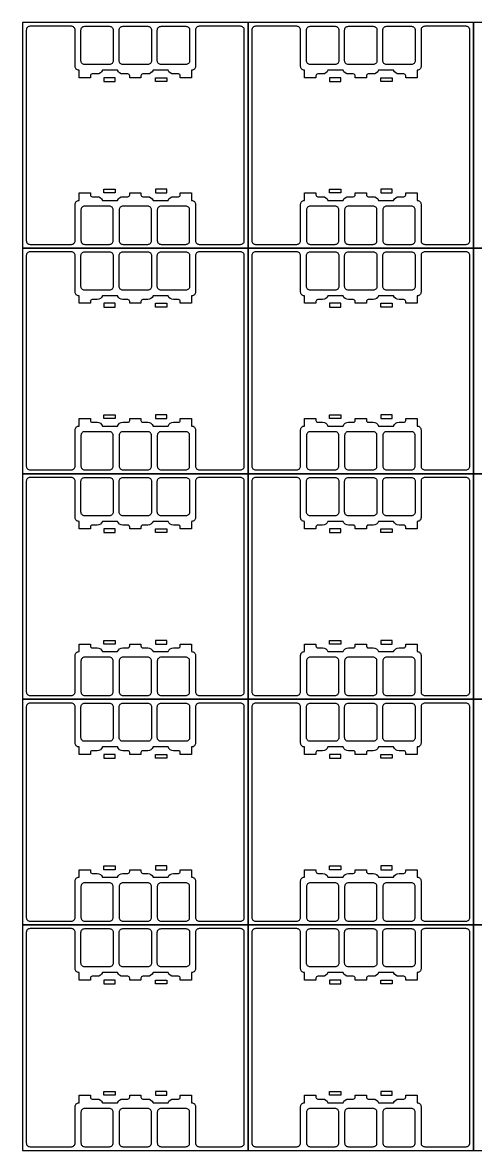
# Model space of a CAD drawing. Header units: inches. Extents: x 0 to 150, y 0 to 150.
# Drawn here: x 0 to 60.2, y 0 to 150 of the extents above; entities that cross this region are included whole.
import ezdxf

# ---------------------------------------------------------------- set-up
doc = ezdxf.new("R2010")
doc.units = ezdxf.units.IN
doc.header["$MEASUREMENT"] = 0
doc.layers.add('glassOutline', color=7, linetype='Continuous')
doc.layers.add('TC-etch-lines-chemical', color=1, linetype='Continuous')

msp = doc.modelspace()

# ---------------------------------------------------------------- linework, layer by layer
at = {"layer": 'glassOutline'}
for points in [[(0, 120), (30, 120), (30, 150), (0, 150)], [(30, 120), (60, 120), (60, 150), (30, 150)], [(60, 120), (90, 120), (90, 150), (60, 150)], [(0, 90), (30, 90), (30, 120), (0, 120)], [(30, 90), (60, 90), (60, 120), (30, 120)], [(60, 90), (90, 90), (90, 120), (60, 120)], [(0, 60), (30, 60), (30, 90), (0, 90)], [(30, 60), (60, 60), (60, 90), (30, 90)], [(60, 60), (90, 60), (90, 90), (60, 90)], [(0, 30), (30, 30), (30, 60), (0, 60)], [(30, 30), (60, 30), (60, 60), (30, 60)], [(60, 30), (90, 30), (90, 60), (60, 60)], [(0, 0), (30, 0), (30, 30), (0, 30)], [(30, 0), (60, 0), (60, 30), (30, 30)], [(60, 0), (90, 0), (90, 30), (60, 30)]]:
    msp.add_lwpolyline(points, close=True, dxfattribs=at)
at = {"layer": 'TC-etch-lines-chemical'}
for points in [[(0.5, 121, 0.414214), (1, 120.5), (6.49, 120.5, 0.414214), (6.99, 121), (6.99, 125.84, -0.414214), (7.49, 126.34), (7.52, 126.34), (7.52, 127.34), (9.02, 127.34), (9.02, 127.09, 0.414214), (9.27, 126.84), (9.92, 126.84, -0.317837), (10.63, 126.34), (12.64, 126.34, -0.317837), (13.35, 126.84), (14, 126.84, 0.414214), (14.25, 127.09), (14.25, 127.34), (15.75, 127.34), (15.75, 127.09, 0.414214), (16, 126.84), (16.65, 126.84, -0.317838), (17.36, 126.34), (19.37, 126.34, -0.317837), (20.08, 126.84), (20.73, 126.84, 0.414214), (20.98, 127.09), (20.98, 127.34), (22.48, 127.34), (22.48, 126.34), (22.51, 126.34, -0.414214), (23.01, 125.84), (23.01, 121, 0.414214), (23.51, 120.5), (29, 120.5, 0.414214), (29.5, 121), (29.5, 149, 0.414214), (29, 149.5), (23.51, 149.5, 0.414214), (23.01, 149), (23.01, 144.16, -0.414214), (22.51, 143.66), (22.48, 143.66), (22.48, 142.66), (20.98, 142.66), (20.98, 142.91, 0.414214), (20.73, 143.16), (20.08, 143.16, -0.317837), (19.37, 143.66), (17.36, 143.66, -0.317838), (16.65, 143.16), (16, 143.16, 0.414214), (15.75, 142.91), (15.75, 142.66), (14.25, 142.66), (14.25, 142.91, 0.414214), (14, 143.16), (13.35, 143.16, -0.317837), (12.64, 143.66), (10.63, 143.66, -0.317837), (9.92, 143.16), (9.27, 143.16, 0.414214), (9.02, 142.91), (9.02, 142.66), (7.52, 142.66), (7.52, 143.66), (7.49, 143.66, -0.414214), (6.99, 144.16), (6.99, 149, 0.414214), (6.49, 149.5), (1, 149.5, 0.414214), (0.5, 149)], [(11.57, 144.41), (8.27, 144.41, -0.414214), (7.77, 144.91), (7.77, 149, -0.414214), (8.27, 149.5), (11.57, 149.5, -0.414214), (12.07, 149), (12.07, 144.91, -0.414214)], [(16.65, 144.41), (13.35, 144.41, -0.414214), (12.85, 144.91), (12.85, 149, -0.414214), (13.35, 149.5), (16.65, 149.5, -0.414214), (17.15, 149), (17.15, 144.91, -0.414214)], [(21.73, 144.41), (18.43, 144.41, -0.414214), (17.93, 144.91), (17.93, 149, -0.414214), (18.43, 149.5), (21.73, 149.5, -0.414214), (22.23, 149), (22.23, 144.91, -0.414214)], [(30.5, 121, 0.414214), (31, 120.5), (36.49, 120.5, 0.414214), (36.99, 121), (36.99, 125.84, -0.414214), (37.49, 126.34), (37.52, 126.34), (37.52, 127.34), (39.02, 127.34), (39.02, 127.09, 0.414214), (39.27, 126.84), (39.92, 126.84, -0.317837), (40.63, 126.34), (42.64, 126.34, -0.317837), (43.35, 126.84), (44, 126.84, 0.414214), (44.25, 127.09), (44.25, 127.34), (45.75, 127.34), (45.75, 127.09, 0.414214), (46, 126.84), (46.65, 126.84, -0.317838), (47.36, 126.34), (49.37, 126.34, -0.317837), (50.08, 126.84), (50.73, 126.84, 0.414214), (50.98, 127.09), (50.98, 127.34), (52.48, 127.34), (52.48, 126.34), (52.51, 126.34, -0.414214), (53.01, 125.84), (53.01, 121, 0.414214), (53.51, 120.5), (59, 120.5, 0.414214), (59.5, 121), (59.5, 149, 0.414214), (59, 149.5), (53.51, 149.5, 0.414214), (53.01, 149), (53.01, 144.16, -0.414214), (52.51, 143.66), (52.48, 143.66), (52.48, 142.66), (50.98, 142.66), (50.98, 142.91, 0.414214), (50.73, 143.16), (50.08, 143.16, -0.317837), (49.37, 143.66), (47.36, 143.66, -0.317838), (46.65, 143.16), (46, 143.16, 0.414214), (45.75, 142.91), (45.75, 142.66), (44.25, 142.66), (44.25, 142.91, 0.414214), (44, 143.16), (43.35, 143.16, -0.317837), (42.64, 143.66), (40.63, 143.66, -0.317837), (39.92, 143.16), (39.27, 143.16, 0.414214), (39.02, 142.91), (39.02, 142.66), (37.52, 142.66), (37.52, 143.66), (37.49, 143.66, -0.414214), (36.99, 144.16), (36.99, 149, 0.414214), (36.49, 149.5), (31, 149.5, 0.414214), (30.5, 149)], [(41.57, 144.41), (38.27, 144.41, -0.414214), (37.77, 144.91), (37.77, 149, -0.414214), (38.27, 149.5), (41.57, 149.5, -0.414214), (42.07, 149), (42.07, 144.91, -0.414214)], [(46.65, 144.41), (43.35, 144.41, -0.414214), (42.85, 144.91), (42.85, 149, -0.414214), (43.35, 149.5), (46.65, 149.5, -0.414214), (47.15, 149), (47.15, 144.91, -0.414214)], [(51.73, 144.41), (48.43, 144.41, -0.414214), (47.93, 144.91), (47.93, 149, -0.414214), (48.43, 149.5), (51.73, 149.5, -0.414214), (52.23, 149), (52.23, 144.91, -0.414214)], [(11.57, 125.59), (8.27, 125.59, 0.414214), (7.77, 125.09), (7.77, 121, 0.414214), (8.27, 120.5), (11.57, 120.5, 0.414214), (12.07, 121), (12.07, 125.09, 0.414214)], [(16.65, 125.59), (13.35, 125.59, 0.414214), (12.85, 125.09), (12.85, 121, 0.414214), (13.35, 120.5), (16.65, 120.5, 0.414214), (17.15, 121), (17.15, 125.09, 0.414214)], [(21.73, 125.59), (18.43, 125.59, 0.414214), (17.93, 125.09), (17.93, 121, 0.414214), (18.43, 120.5), (21.73, 120.5, 0.414214), (22.23, 121), (22.23, 125.09, 0.414214)], [(41.57, 125.59), (38.27, 125.59, 0.414214), (37.77, 125.09), (37.77, 121, 0.414214), (38.27, 120.5), (41.57, 120.5, 0.414214), (42.07, 121), (42.07, 125.09, 0.414214)], [(46.65, 125.59), (43.35, 125.59, 0.414214), (42.85, 125.09), (42.85, 121, 0.414214), (43.35, 120.5), (46.65, 120.5, 0.414214), (47.15, 121), (47.15, 125.09, 0.414214)], [(51.73, 125.59), (48.43, 125.59, 0.414214), (47.93, 125.09), (47.93, 121, 0.414214), (48.43, 120.5), (51.73, 120.5, 0.414214), (52.23, 121), (52.23, 125.09, 0.414214)], [(0.5, 91, 0.414214), (1, 90.5), (6.49, 90.5, 0.414214), (6.99, 91), (6.99, 95.84, -0.414214), (7.49, 96.34), (7.52, 96.34), (7.52, 97.34), (9.02, 97.34), (9.02, 97.09, 0.414214), (9.27, 96.84), (9.92, 96.84, -0.317837), (10.63, 96.34), (12.64, 96.34, -0.317837), (13.35, 96.84), (14, 96.84, 0.414214), (14.25, 97.09), (14.25, 97.34), (15.75, 97.34), (15.75, 97.09, 0.414214), (16, 96.84), (16.65, 96.84, -0.317838), (17.36, 96.34), (19.37, 96.34, -0.317837), (20.08, 96.84), (20.73, 96.84, 0.414214), (20.98, 97.09), (20.98, 97.34), (22.48, 97.34), (22.48, 96.34), (22.51, 96.34, -0.414214), (23.01, 95.84), (23.01, 91, 0.414214), (23.51, 90.5), (29, 90.5, 0.414214), (29.5, 91), (29.5, 119, 0.414214), (29, 119.5), (23.51, 119.5, 0.414214), (23.01, 119), (23.01, 114.16, -0.414214), (22.51, 113.66), (22.48, 113.66), (22.48, 112.66), (20.98, 112.66), (20.98, 112.91, 0.414214), (20.73, 113.16), (20.08, 113.16, -0.317837), (19.37, 113.66), (17.36, 113.66, -0.317838), (16.65, 113.16), (16, 113.16, 0.414214), (15.75, 112.91), (15.75, 112.66), (14.25, 112.66), (14.25, 112.91, 0.414214), (14, 113.16), (13.35, 113.16, -0.317837), (12.64, 113.66), (10.63, 113.66, -0.317837), (9.92, 113.16), (9.27, 113.16, 0.414214), (9.02, 112.91), (9.02, 112.66), (7.52, 112.66), (7.52, 113.66), (7.49, 113.66, -0.414214), (6.99, 114.16), (6.99, 119, 0.414214), (6.49, 119.5), (1, 119.5, 0.414214), (0.5, 119)], [(11.57, 114.41), (8.27, 114.41, -0.414214), (7.77, 114.91), (7.77, 119, -0.414214), (8.27, 119.5), (11.57, 119.5, -0.414214), (12.07, 119), (12.07, 114.91, -0.414214)], [(16.65, 114.41), (13.35, 114.41, -0.414214), (12.85, 114.91), (12.85, 119, -0.414214), (13.35, 119.5), (16.65, 119.5, -0.414214), (17.15, 119), (17.15, 114.91, -0.414214)], [(21.73, 114.41), (18.43, 114.41, -0.414214), (17.93, 114.91), (17.93, 119, -0.414214), (18.43, 119.5), (21.73, 119.5, -0.414214), (22.23, 119), (22.23, 114.91, -0.414214)], [(30.5, 91, 0.414214), (31, 90.5), (36.49, 90.5, 0.414214), (36.99, 91), (36.99, 95.84, -0.414214), (37.49, 96.34), (37.52, 96.34), (37.52, 97.34), (39.02, 97.34), (39.02, 97.09, 0.414214), (39.27, 96.84), (39.92, 96.84, -0.317837), (40.63, 96.34), (42.64, 96.34, -0.317837), (43.35, 96.84), (44, 96.84, 0.414214), (44.25, 97.09), (44.25, 97.34), (45.75, 97.34), (45.75, 97.09, 0.414214), (46, 96.84), (46.65, 96.84, -0.317838), (47.36, 96.34), (49.37, 96.34, -0.317837), (50.08, 96.84), (50.73, 96.84, 0.414214), (50.98, 97.09), (50.98, 97.34), (52.48, 97.34), (52.48, 96.34), (52.51, 96.34, -0.414214), (53.01, 95.84), (53.01, 91, 0.414214), (53.51, 90.5), (59, 90.5, 0.414214), (59.5, 91), (59.5, 119, 0.414214), (59, 119.5), (53.51, 119.5, 0.414214), (53.01, 119), (53.01, 114.16, -0.414214), (52.51, 113.66), (52.48, 113.66), (52.48, 112.66), (50.98, 112.66), (50.98, 112.91, 0.414214), (50.73, 113.16), (50.08, 113.16, -0.317837), (49.37, 113.66), (47.36, 113.66, -0.317838), (46.65, 113.16), (46, 113.16, 0.414214), (45.75, 112.91), (45.75, 112.66), (44.25, 112.66), (44.25, 112.91, 0.414214), (44, 113.16), (43.35, 113.16, -0.317837), (42.64, 113.66), (40.63, 113.66, -0.317837), (39.92, 113.16), (39.27, 113.16, 0.414214), (39.02, 112.91), (39.02, 112.66), (37.52, 112.66), (37.52, 113.66), (37.49, 113.66, -0.414214), (36.99, 114.16), (36.99, 119, 0.414214), (36.49, 119.5), (31, 119.5, 0.414214), (30.5, 119)], [(41.57, 114.41), (38.27, 114.41, -0.414214), (37.77, 114.91), (37.77, 119, -0.414214), (38.27, 119.5), (41.57, 119.5, -0.414214), (42.07, 119), (42.07, 114.91, -0.414214)], [(46.65, 114.41), (43.35, 114.41, -0.414214), (42.85, 114.91), (42.85, 119, -0.414214), (43.35, 119.5), (46.65, 119.5, -0.414214), (47.15, 119), (47.15, 114.91, -0.414214)], [(51.73, 114.41), (48.43, 114.41, -0.414214), (47.93, 114.91), (47.93, 119, -0.414214), (48.43, 119.5), (51.73, 119.5, -0.414214), (52.23, 119), (52.23, 114.91, -0.414214)], [(11.57, 95.59), (8.27, 95.59, 0.414214), (7.77, 95.09), (7.77, 91, 0.414214), (8.27, 90.5), (11.57, 90.5, 0.414214), (12.07, 91), (12.07, 95.09, 0.414214)], [(16.65, 95.59), (13.35, 95.59, 0.414214), (12.85, 95.09), (12.85, 91, 0.414214), (13.35, 90.5), (16.65, 90.5, 0.414214), (17.15, 91), (17.15, 95.09, 0.414214)], [(21.73, 95.59), (18.43, 95.59, 0.414214), (17.93, 95.09), (17.93, 91, 0.414214), (18.43, 90.5), (21.73, 90.5, 0.414214), (22.23, 91), (22.23, 95.09, 0.414214)], [(41.57, 95.59), (38.27, 95.59, 0.414214), (37.77, 95.09), (37.77, 91, 0.414214), (38.27, 90.5), (41.57, 90.5, 0.414214), (42.07, 91), (42.07, 95.09, 0.414214)], [(46.65, 95.59), (43.35, 95.59, 0.414214), (42.85, 95.09), (42.85, 91, 0.414214), (43.35, 90.5), (46.65, 90.5, 0.414214), (47.15, 91), (47.15, 95.09, 0.414214)], [(51.73, 95.59), (48.43, 95.59, 0.414214), (47.93, 95.09), (47.93, 91, 0.414214), (48.43, 90.5), (51.73, 90.5, 0.414214), (52.23, 91), (52.23, 95.09, 0.414214)], [(0.5, 61, 0.414214), (1, 60.5), (6.49, 60.5, 0.414214), (6.99, 61), (6.99, 65.84, -0.414214), (7.49, 66.34), (7.52, 66.34), (7.52, 67.34), (9.02, 67.34), (9.02, 67.09, 0.414214), (9.27, 66.84), (9.92, 66.84, -0.317837), (10.63, 66.34), (12.64, 66.34, -0.317837), (13.35, 66.84), (14, 66.84, 0.414214), (14.25, 67.09), (14.25, 67.34), (15.75, 67.34), (15.75, 67.09, 0.414214), (16, 66.84), (16.65, 66.84, -0.317838), (17.36, 66.34), (19.37, 66.34, -0.317837), (20.08, 66.84), (20.73, 66.84, 0.414214), (20.98, 67.09), (20.98, 67.34), (22.48, 67.34), (22.48, 66.34), (22.51, 66.34, -0.414214), (23.01, 65.84), (23.01, 61, 0.414214), (23.51, 60.5), (29, 60.5, 0.414214), (29.5, 61), (29.5, 89, 0.414214), (29, 89.5), (23.51, 89.5, 0.414214), (23.01, 89), (23.01, 84.16, -0.414214), (22.51, 83.66), (22.48, 83.66), (22.48, 82.66), (20.98, 82.66), (20.98, 82.91, 0.414214), (20.73, 83.16), (20.08, 83.16, -0.317837), (19.37, 83.66), (17.36, 83.66, -0.317838), (16.65, 83.16), (16, 83.16, 0.414214), (15.75, 82.91), (15.75, 82.66), (14.25, 82.66), (14.25, 82.91, 0.414214), (14, 83.16), (13.35, 83.16, -0.317837), (12.64, 83.66), (10.63, 83.66, -0.317837), (9.92, 83.16), (9.27, 83.16, 0.414214), (9.02, 82.91), (9.02, 82.66), (7.52, 82.66), (7.52, 83.66), (7.49, 83.66, -0.414214), (6.99, 84.16), (6.99, 89, 0.414214), (6.49, 89.5), (1, 89.5, 0.414214), (0.5, 89)], [(11.57, 84.41), (8.27, 84.41, -0.414214), (7.77, 84.91), (7.77, 89, -0.414214), (8.27, 89.5), (11.57, 89.5, -0.414214), (12.07, 89), (12.07, 84.91, -0.414214)], [(16.65, 84.41), (13.35, 84.41, -0.414214), (12.85, 84.91), (12.85, 89, -0.414214), (13.35, 89.5), (16.65, 89.5, -0.414214), (17.15, 89), (17.15, 84.91, -0.414214)], [(21.73, 84.41), (18.43, 84.41, -0.414214), (17.93, 84.91), (17.93, 89, -0.414214), (18.43, 89.5), (21.73, 89.5, -0.414214), (22.23, 89), (22.23, 84.91, -0.414214)], [(30.5, 61, 0.414214), (31, 60.5), (36.49, 60.5, 0.414214), (36.99, 61), (36.99, 65.84, -0.414214), (37.49, 66.34), (37.52, 66.34), (37.52, 67.34), (39.02, 67.34), (39.02, 67.09, 0.414214), (39.27, 66.84), (39.92, 66.84, -0.317837), (40.63, 66.34), (42.64, 66.34, -0.317837), (43.35, 66.84), (44, 66.84, 0.414214), (44.25, 67.09), (44.25, 67.34), (45.75, 67.34), (45.75, 67.09, 0.414214), (46, 66.84), (46.65, 66.84, -0.317838), (47.36, 66.34), (49.37, 66.34, -0.317837), (50.08, 66.84), (50.73, 66.84, 0.414214), (50.98, 67.09), (50.98, 67.34), (52.48, 67.34), (52.48, 66.34), (52.51, 66.34, -0.414214), (53.01, 65.84), (53.01, 61, 0.414214), (53.51, 60.5), (59, 60.5, 0.414214), (59.5, 61), (59.5, 89, 0.414214), (59, 89.5), (53.51, 89.5, 0.414214), (53.01, 89), (53.01, 84.16, -0.414214), (52.51, 83.66), (52.48, 83.66), (52.48, 82.66), (50.98, 82.66), (50.98, 82.91, 0.414214), (50.73, 83.16), (50.08, 83.16, -0.317837), (49.37, 83.66), (47.36, 83.66, -0.317838), (46.65, 83.16), (46, 83.16, 0.414214), (45.75, 82.91), (45.75, 82.66), (44.25, 82.66), (44.25, 82.91, 0.414214), (44, 83.16), (43.35, 83.16, -0.317837), (42.64, 83.66), (40.63, 83.66, -0.317837), (39.92, 83.16), (39.27, 83.16, 0.414214), (39.02, 82.91), (39.02, 82.66), (37.52, 82.66), (37.52, 83.66), (37.49, 83.66, -0.414214), (36.99, 84.16), (36.99, 89, 0.414214), (36.49, 89.5), (31, 89.5, 0.414214), (30.5, 89)], [(41.57, 84.41), (38.27, 84.41, -0.414214), (37.77, 84.91), (37.77, 89, -0.414214), (38.27, 89.5), (41.57, 89.5, -0.414214), (42.07, 89), (42.07, 84.91, -0.414214)], [(46.65, 84.41), (43.35, 84.41, -0.414214), (42.85, 84.91), (42.85, 89, -0.414214), (43.35, 89.5), (46.65, 89.5, -0.414214), (47.15, 89), (47.15, 84.91, -0.414214)], [(51.73, 84.41), (48.43, 84.41, -0.414214), (47.93, 84.91), (47.93, 89, -0.414214), (48.43, 89.5), (51.73, 89.5, -0.414214), (52.23, 89), (52.23, 84.91, -0.414214)], [(11.57, 65.59), (8.27, 65.59, 0.414214), (7.77, 65.09), (7.77, 61, 0.414214), (8.27, 60.5), (11.57, 60.5, 0.414214), (12.07, 61), (12.07, 65.09, 0.414214)], [(16.65, 65.59), (13.35, 65.59, 0.414214), (12.85, 65.09), (12.85, 61, 0.414214), (13.35, 60.5), (16.65, 60.5, 0.414214), (17.15, 61), (17.15, 65.09, 0.414214)], [(21.73, 65.59), (18.43, 65.59, 0.414214), (17.93, 65.09), (17.93, 61, 0.414214), (18.43, 60.5), (21.73, 60.5, 0.414214), (22.23, 61), (22.23, 65.09, 0.414214)], [(41.57, 65.59), (38.27, 65.59, 0.414214), (37.77, 65.09), (37.77, 61, 0.414214), (38.27, 60.5), (41.57, 60.5, 0.414214), (42.07, 61), (42.07, 65.09, 0.414214)], [(46.65, 65.59), (43.35, 65.59, 0.414214), (42.85, 65.09), (42.85, 61, 0.414214), (43.35, 60.5), (46.65, 60.5, 0.414214), (47.15, 61), (47.15, 65.09, 0.414214)], [(51.73, 65.59), (48.43, 65.59, 0.414214), (47.93, 65.09), (47.93, 61, 0.414214), (48.43, 60.5), (51.73, 60.5, 0.414214), (52.23, 61), (52.23, 65.09, 0.414214)], [(0.5, 31, 0.414214), (1, 30.5), (6.49, 30.5, 0.414214), (6.99, 31), (6.99, 35.84, -0.414214), (7.49, 36.34), (7.52, 36.34), (7.52, 37.34), (9.02, 37.34), (9.02, 37.09, 0.414214), (9.27, 36.84), (9.92, 36.84, -0.317837), (10.63, 36.34), (12.64, 36.34, -0.317837), (13.35, 36.84), (14, 36.84, 0.414214), (14.25, 37.09), (14.25, 37.34), (15.75, 37.34), (15.75, 37.09, 0.414214), (16, 36.84), (16.65, 36.84, -0.317838), (17.36, 36.34), (19.37, 36.34, -0.317837), (20.08, 36.84), (20.73, 36.84, 0.414214), (20.98, 37.09), (20.98, 37.34), (22.48, 37.34), (22.48, 36.34), (22.51, 36.34, -0.414214), (23.01, 35.84), (23.01, 31, 0.414214), (23.51, 30.5), (29, 30.5, 0.414214), (29.5, 31), (29.5, 59, 0.414214), (29, 59.5), (23.51, 59.5, 0.414214), (23.01, 59), (23.01, 54.16, -0.414214), (22.51, 53.66), (22.48, 53.66), (22.48, 52.66), (20.98, 52.66), (20.98, 52.91, 0.414214), (20.73, 53.16), (20.08, 53.16, -0.317837), (19.37, 53.66), (17.36, 53.66, -0.317838), (16.65, 53.16), (16, 53.16, 0.414214), (15.75, 52.91), (15.75, 52.66), (14.25, 52.66), (14.25, 52.91, 0.414214), (14, 53.16), (13.35, 53.16, -0.317837), (12.64, 53.66), (10.63, 53.66, -0.317837), (9.92, 53.16), (9.27, 53.16, 0.414214), (9.02, 52.91), (9.02, 52.66), (7.52, 52.66), (7.52, 53.66), (7.49, 53.66, -0.414214), (6.99, 54.16), (6.99, 59, 0.414214), (6.49, 59.5), (1, 59.5, 0.414214), (0.5, 59)], [(11.57, 54.41), (8.27, 54.41, -0.414214), (7.77, 54.91), (7.77, 59, -0.414214), (8.27, 59.5), (11.57, 59.5, -0.414214), (12.07, 59), (12.07, 54.91, -0.414214)], [(16.65, 54.41), (13.35, 54.41, -0.414214), (12.85, 54.91), (12.85, 59, -0.414214), (13.35, 59.5), (16.65, 59.5, -0.414214), (17.15, 59), (17.15, 54.91, -0.414214)], [(21.73, 54.41), (18.43, 54.41, -0.414214), (17.93, 54.91), (17.93, 59, -0.414214), (18.43, 59.5), (21.73, 59.5, -0.414214), (22.23, 59), (22.23, 54.91, -0.414214)], [(30.5, 31, 0.414214), (31, 30.5), (36.49, 30.5, 0.414214), (36.99, 31), (36.99, 35.84, -0.414214), (37.49, 36.34), (37.52, 36.34), (37.52, 37.34), (39.02, 37.34), (39.02, 37.09, 0.414214), (39.27, 36.84), (39.92, 36.84, -0.317837), (40.63, 36.34), (42.64, 36.34, -0.317837), (43.35, 36.84), (44, 36.84, 0.414214), (44.25, 37.09), (44.25, 37.34), (45.75, 37.34), (45.75, 37.09, 0.414214), (46, 36.84), (46.65, 36.84, -0.317838), (47.36, 36.34), (49.37, 36.34, -0.317837), (50.08, 36.84), (50.73, 36.84, 0.414214), (50.98, 37.09), (50.98, 37.34), (52.48, 37.34), (52.48, 36.34), (52.51, 36.34, -0.414214), (53.01, 35.84), (53.01, 31, 0.414214), (53.51, 30.5), (59, 30.5, 0.414214), (59.5, 31), (59.5, 59, 0.414214), (59, 59.5), (53.51, 59.5, 0.414214), (53.01, 59), (53.01, 54.16, -0.414214), (52.51, 53.66), (52.48, 53.66), (52.48, 52.66), (50.98, 52.66), (50.98, 52.91, 0.414214), (50.73, 53.16), (50.08, 53.16, -0.317837), (49.37, 53.66), (47.36, 53.66, -0.317838), (46.65, 53.16), (46, 53.16, 0.414214), (45.75, 52.91), (45.75, 52.66), (44.25, 52.66), (44.25, 52.91, 0.414214), (44, 53.16), (43.35, 53.16, -0.317837), (42.64, 53.66), (40.63, 53.66, -0.317837), (39.92, 53.16), (39.27, 53.16, 0.414214), (39.02, 52.91), (39.02, 52.66), (37.52, 52.66), (37.52, 53.66), (37.49, 53.66, -0.414214), (36.99, 54.16), (36.99, 59, 0.414214), (36.49, 59.5), (31, 59.5, 0.414214), (30.5, 59)], [(41.57, 54.41), (38.27, 54.41, -0.414214), (37.77, 54.91), (37.77, 59, -0.414214), (38.27, 59.5), (41.57, 59.5, -0.414214), (42.07, 59), (42.07, 54.91, -0.414214)], [(46.65, 54.41), (43.35, 54.41, -0.414214), (42.85, 54.91), (42.85, 59, -0.414214), (43.35, 59.5), (46.65, 59.5, -0.414214), (47.15, 59), (47.15, 54.91, -0.414214)], [(51.73, 54.41), (48.43, 54.41, -0.414214), (47.93, 54.91), (47.93, 59, -0.414214), (48.43, 59.5), (51.73, 59.5, -0.414214), (52.23, 59), (52.23, 54.91, -0.414214)], [(11.57, 35.59), (8.27, 35.59, 0.414214), (7.77, 35.09), (7.77, 31, 0.414214), (8.27, 30.5), (11.57, 30.5, 0.414214), (12.07, 31), (12.07, 35.09, 0.414214)], [(16.65, 35.59), (13.35, 35.59, 0.414214), (12.85, 35.09), (12.85, 31, 0.414214), (13.35, 30.5), (16.65, 30.5, 0.414214), (17.15, 31), (17.15, 35.09, 0.414214)], [(21.73, 35.59), (18.43, 35.59, 0.414214), (17.93, 35.09), (17.93, 31, 0.414214), (18.43, 30.5), (21.73, 30.5, 0.414214), (22.23, 31), (22.23, 35.09, 0.414214)], [(41.57, 35.59), (38.27, 35.59, 0.414214), (37.77, 35.09), (37.77, 31, 0.414214), (38.27, 30.5), (41.57, 30.5, 0.414214), (42.07, 31), (42.07, 35.09, 0.414214)], [(46.65, 35.59), (43.35, 35.59, 0.414214), (42.85, 35.09), (42.85, 31, 0.414214), (43.35, 30.5), (46.65, 30.5, 0.414214), (47.15, 31), (47.15, 35.09, 0.414214)], [(51.73, 35.59), (48.43, 35.59, 0.414214), (47.93, 35.09), (47.93, 31, 0.414214), (48.43, 30.5), (51.73, 30.5, 0.414214), (52.23, 31), (52.23, 35.09, 0.414214)], [(0.5, 1, 0.414214), (1, 0.5), (6.49, 0.5, 0.414214), (6.99, 1), (6.99, 5.84, -0.414214), (7.49, 6.34), (7.52, 6.34), (7.52, 7.34), (9.02, 7.34), (9.02, 7.09, 0.414214), (9.27, 6.84), (9.92, 6.84, -0.317837), (10.63, 6.34), (12.64, 6.34, -0.317837), (13.35, 6.84), (14, 6.84, 0.414214), (14.25, 7.09), (14.25, 7.34), (15.75, 7.34), (15.75, 7.09, 0.414214), (16, 6.84), (16.65, 6.84, -0.317838), (17.36, 6.34), (19.37, 6.34, -0.317837), (20.08, 6.84), (20.73, 6.84, 0.414214), (20.98, 7.09), (20.98, 7.34), (22.48, 7.34), (22.48, 6.34), (22.51, 6.34, -0.414214), (23.01, 5.84), (23.01, 1, 0.414214), (23.51, 0.5), (29, 0.5, 0.414214), (29.5, 1), (29.5, 29, 0.414214), (29, 29.5), (23.51, 29.5, 0.414214), (23.01, 29), (23.01, 24.16, -0.414214), (22.51, 23.66), (22.48, 23.66), (22.48, 22.66), (20.98, 22.66), (20.98, 22.91, 0.414214), (20.73, 23.16), (20.08, 23.16, -0.317837), (19.37, 23.66), (17.36, 23.66, -0.317838), (16.65, 23.16), (16, 23.16, 0.414214), (15.75, 22.91), (15.75, 22.66), (14.25, 22.66), (14.25, 22.91, 0.414214), (14, 23.16), (13.35, 23.16, -0.317837), (12.64, 23.66), (10.63, 23.66, -0.317837), (9.92, 23.16), (9.27, 23.16, 0.414214), (9.02, 22.91), (9.02, 22.66), (7.52, 22.66), (7.52, 23.66), (7.49, 23.66, -0.414214), (6.99, 24.16), (6.99, 29, 0.414214), (6.49, 29.5), (1, 29.5, 0.414214), (0.5, 29)], [(11.57, 24.41), (8.27, 24.41, -0.414214), (7.77, 24.91), (7.77, 29, -0.414214), (8.27, 29.5), (11.57, 29.5, -0.414214), (12.07, 29), (12.07, 24.91, -0.414214)], [(16.65, 24.41), (13.35, 24.41, -0.414214), (12.85, 24.91), (12.85, 29, -0.414214), (13.35, 29.5), (16.65, 29.5, -0.414214), (17.15, 29), (17.15, 24.91, -0.414214)], [(21.73, 24.41), (18.43, 24.41, -0.414214), (17.93, 24.91), (17.93, 29, -0.414214), (18.43, 29.5), (21.73, 29.5, -0.414214), (22.23, 29), (22.23, 24.91, -0.414214)], [(30.5, 1, 0.414214), (31, 0.5), (36.49, 0.5, 0.414214), (36.99, 1), (36.99, 5.84, -0.414214), (37.49, 6.34), (37.52, 6.34), (37.52, 7.34), (39.02, 7.34), (39.02, 7.09, 0.414214), (39.27, 6.84), (39.92, 6.84, -0.317837), (40.63, 6.34), (42.64, 6.34, -0.317837), (43.35, 6.84), (44, 6.84, 0.414214), (44.25, 7.09), (44.25, 7.34), (45.75, 7.34), (45.75, 7.09, 0.414214), (46, 6.84), (46.65, 6.84, -0.317838), (47.36, 6.34), (49.37, 6.34, -0.317837), (50.08, 6.84), (50.73, 6.84, 0.414214), (50.98, 7.09), (50.98, 7.34), (52.48, 7.34), (52.48, 6.34), (52.51, 6.34, -0.414214), (53.01, 5.84), (53.01, 1, 0.414214), (53.51, 0.5), (59, 0.5, 0.414214), (59.5, 1), (59.5, 29, 0.414214), (59, 29.5), (53.51, 29.5, 0.414214), (53.01, 29), (53.01, 24.16, -0.414214), (52.51, 23.66), (52.48, 23.66), (52.48, 22.66), (50.98, 22.66), (50.98, 22.91, 0.414214), (50.73, 23.16), (50.08, 23.16, -0.317837), (49.37, 23.66), (47.36, 23.66, -0.317838), (46.65, 23.16), (46, 23.16, 0.414214), (45.75, 22.91), (45.75, 22.66), (44.25, 22.66), (44.25, 22.91, 0.414214), (44, 23.16), (43.35, 23.16, -0.317837), (42.64, 23.66), (40.63, 23.66, -0.317837), (39.92, 23.16), (39.27, 23.16, 0.414214), (39.02, 22.91), (39.02, 22.66), (37.52, 22.66), (37.52, 23.66), (37.49, 23.66, -0.414214), (36.99, 24.16), (36.99, 29, 0.414214), (36.49, 29.5), (31, 29.5, 0.414214), (30.5, 29)], [(41.57, 24.41), (38.27, 24.41, -0.414214), (37.77, 24.91), (37.77, 29, -0.414214), (38.27, 29.5), (41.57, 29.5, -0.414214), (42.07, 29), (42.07, 24.91, -0.414214)], [(46.65, 24.41), (43.35, 24.41, -0.414214), (42.85, 24.91), (42.85, 29, -0.414214), (43.35, 29.5), (46.65, 29.5, -0.414214), (47.15, 29), (47.15, 24.91, -0.414214)], [(51.73, 24.41), (48.43, 24.41, -0.414214), (47.93, 24.91), (47.93, 29, -0.414214), (48.43, 29.5), (51.73, 29.5, -0.414214), (52.23, 29), (52.23, 24.91, -0.414214)], [(11.57, 5.59), (8.27, 5.59, 0.414214), (7.77, 5.09), (7.77, 1, 0.414214), (8.27, 0.5), (11.57, 0.5, 0.414214), (12.07, 1), (12.07, 5.09, 0.414214)], [(16.65, 5.59), (13.35, 5.59, 0.414214), (12.85, 5.09), (12.85, 1, 0.414214), (13.35, 0.5), (16.65, 0.5, 0.414214), (17.15, 1), (17.15, 5.09, 0.414214)], [(21.73, 5.59), (18.43, 5.59, 0.414214), (17.93, 5.09), (17.93, 1, 0.414214), (18.43, 0.5), (21.73, 0.5, 0.414214), (22.23, 1), (22.23, 5.09, 0.414214)], [(41.57, 5.59), (38.27, 5.59, 0.414214), (37.77, 5.09), (37.77, 1, 0.414214), (38.27, 0.5), (41.57, 0.5, 0.414214), (42.07, 1), (42.07, 5.09, 0.414214)], [(46.65, 5.59), (43.35, 5.59, 0.414214), (42.85, 5.09), (42.85, 1, 0.414214), (43.35, 0.5), (46.65, 0.5, 0.414214), (47.15, 1), (47.15, 5.09, 0.414214)], [(51.73, 5.59), (48.43, 5.59, 0.414214), (47.93, 5.09), (47.93, 1, 0.414214), (48.43, 0.5), (51.73, 0.5, 0.414214), (52.23, 1), (52.23, 5.09, 0.414214)]]:
    msp.add_lwpolyline(points, format="xyb", close=True, dxfattribs=at)
for points in [[(12.32, 142.66), (10.82, 142.66), (10.82, 142.16), (12.32, 142.16)], [(17.68, 142.66), (19.18, 142.66), (19.18, 142.16), (17.68, 142.16)], [(42.32, 142.66), (40.82, 142.66), (40.82, 142.16), (42.32, 142.16)], [(47.68, 142.66), (49.18, 142.66), (49.18, 142.16), (47.68, 142.16)], [(12.32, 127.34), (10.82, 127.34), (10.82, 127.84), (12.32, 127.84)], [(17.68, 127.34), (19.18, 127.34), (19.18, 127.84), (17.68, 127.84)], [(42.32, 127.34), (40.82, 127.34), (40.82, 127.84), (42.32, 127.84)], [(47.68, 127.34), (49.18, 127.34), (49.18, 127.84), (47.68, 127.84)], [(12.32, 112.66), (10.82, 112.66), (10.82, 112.16), (12.32, 112.16)], [(17.68, 112.66), (19.18, 112.66), (19.18, 112.16), (17.68, 112.16)], [(42.32, 112.66), (40.82, 112.66), (40.82, 112.16), (42.32, 112.16)], [(47.68, 112.66), (49.18, 112.66), (49.18, 112.16), (47.68, 112.16)], [(12.32, 97.34), (10.82, 97.34), (10.82, 97.84), (12.32, 97.84)], [(17.68, 97.34), (19.18, 97.34), (19.18, 97.84), (17.68, 97.84)], [(42.32, 97.34), (40.82, 97.34), (40.82, 97.84), (42.32, 97.84)], [(47.68, 97.34), (49.18, 97.34), (49.18, 97.84), (47.68, 97.84)], [(12.32, 82.66), (10.82, 82.66), (10.82, 82.16), (12.32, 82.16)], [(17.68, 82.66), (19.18, 82.66), (19.18, 82.16), (17.68, 82.16)], [(42.32, 82.66), (40.82, 82.66), (40.82, 82.16), (42.32, 82.16)], [(47.68, 82.66), (49.18, 82.66), (49.18, 82.16), (47.68, 82.16)], [(12.32, 67.34), (10.82, 67.34), (10.82, 67.84), (12.32, 67.84)], [(17.68, 67.34), (19.18, 67.34), (19.18, 67.84), (17.68, 67.84)], [(42.32, 67.34), (40.82, 67.34), (40.82, 67.84), (42.32, 67.84)], [(47.68, 67.34), (49.18, 67.34), (49.18, 67.84), (47.68, 67.84)], [(12.32, 52.66), (10.82, 52.66), (10.82, 52.16), (12.32, 52.16)], [(17.68, 52.66), (19.18, 52.66), (19.18, 52.16), (17.68, 52.16)], [(42.32, 52.66), (40.82, 52.66), (40.82, 52.16), (42.32, 52.16)], [(47.68, 52.66), (49.18, 52.66), (49.18, 52.16), (47.68, 52.16)], [(12.32, 37.34), (10.82, 37.34), (10.82, 37.84), (12.32, 37.84)], [(17.68, 37.34), (19.18, 37.34), (19.18, 37.84), (17.68, 37.84)], [(42.32, 37.34), (40.82, 37.34), (40.82, 37.84), (42.32, 37.84)], [(47.68, 37.34), (49.18, 37.34), (49.18, 37.84), (47.68, 37.84)], [(12.32, 22.66), (10.82, 22.66), (10.82, 22.16), (12.32, 22.16)], [(17.68, 22.66), (19.18, 22.66), (19.18, 22.16), (17.68, 22.16)], [(42.32, 22.66), (40.82, 22.66), (40.82, 22.16), (42.32, 22.16)], [(47.68, 22.66), (49.18, 22.66), (49.18, 22.16), (47.68, 22.16)], [(12.32, 7.34), (10.82, 7.34), (10.82, 7.84), (12.32, 7.84)], [(17.68, 7.34), (19.18, 7.34), (19.18, 7.84), (17.68, 7.84)], [(42.32, 7.34), (40.82, 7.34), (40.82, 7.84), (42.32, 7.84)], [(47.68, 7.34), (49.18, 7.34), (49.18, 7.84), (47.68, 7.84)]]:
    msp.add_lwpolyline(points, close=True, dxfattribs=at)

doc.saveas('drawing.dxf')
